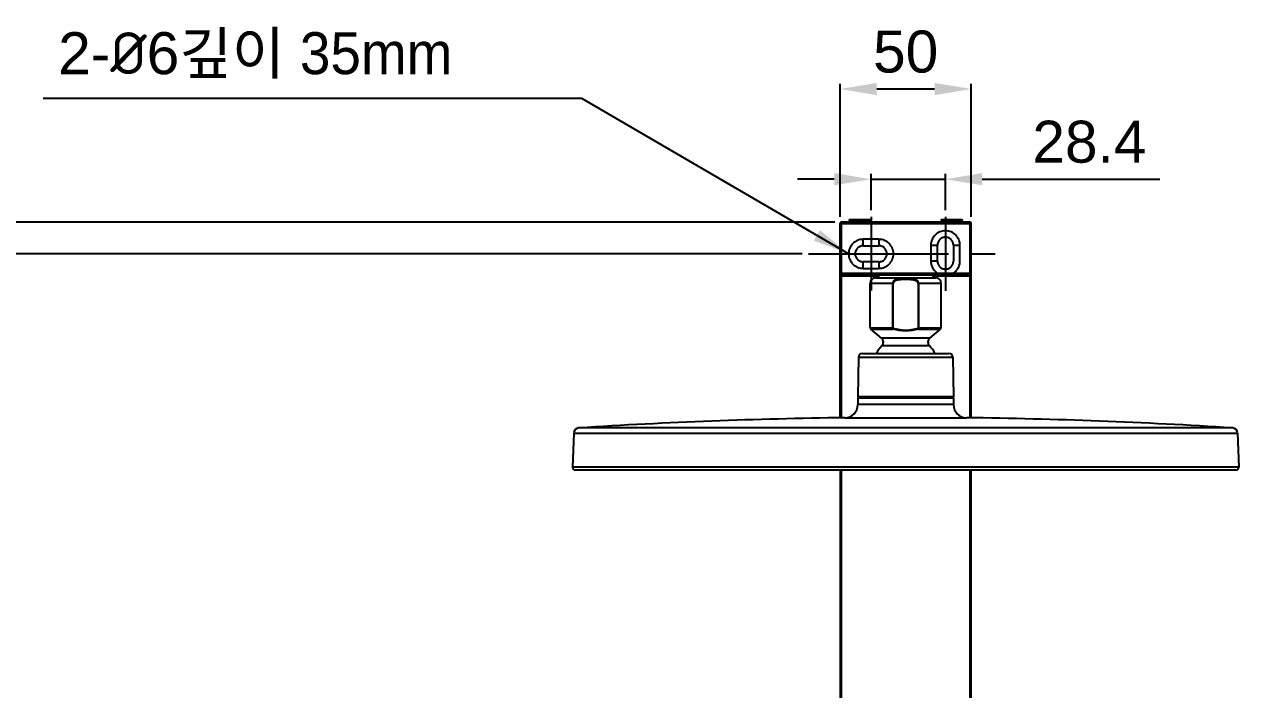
# Model space of a CAD drawing. Header units: millimetres. Extents: x 13495 to 14291, y -4366 to -3315.
# Drawn here: x 13777.1 to 13892.9, y -3766.3 to -3702.9 of the extents above; entities that cross this region are included whole.
import ezdxf

# ---------------------------------------------------------------- set-up
doc = ezdxf.new("R2010")
doc.units = ezdxf.units.MM
doc.header["$LTSCALE"] = 0.1
doc.linetypes.add('CENTER2', pattern=[28.575, 19.05, -3.175, 3.175, -3.175])
doc.linetypes.add('HIDDENX2', pattern=[19.05, 12.7, -6.35])
doc.layers.get('0').update_dxf_attribs({"lineweight": 15})
doc.layers.add('1', color=7, linetype='Continuous')
doc.layers.add('HIDDEN', color=8, linetype='HIDDENX2')
doc.layers.add('DIM', color=3, linetype='Continuous', lineweight=9)
doc.styles.add('ARIAL', font='arial.ttf')
doc.styles.get("Standard").update_dxf_attribs({"font": 'arial.ttf'})
doc.dimstyles.new('사본 ISO-25', dxfattribs={"dimtxt": 4, "dimasz": 3.5, "dimexe": 0.5, "dimexo": 0.625, "dimgap": 1.5, "dimtad": 1, "dimtih": 1, "dimtoh": 1, "dimdec": 1, "dimlfac": 4, "dimdsep": 46, "dimtxsty": 'ARIAL', "dimcen": 0, "dimclrd": 3, "dimclre": 3, "dimclrt": 3, "dimadec": 1, "dimazin": 0, "dimtfac": 1, "dimtdec": 1, "dimtmove": 0, "dimatfit": 3, "dimfxl": 1.25, "dimtfill": 1, "dimarcsym": 0})

# ---------------------------------------------------------------- blocks, each defined once
blk = doc.blocks.new('*D92')
at = {"color": 3, "lineweight": -2, "transparency": 16777216}
for p, q in [((13854.33, -3717.62), (13850.83, -3717.62)), ((13857.83, -3720.57), (13857.83, -3717.12)), ((13857.83, -3717.62), (13864.92, -3717.62)), ((13864.92, -3720.57), (13864.92, -3717.12)), ((13868.42, -3717.62), (13885.36, -3717.62))]:
    blk.add_line(p, q, dxfattribs=at)
at = {"color": 3, "transparency": 16777216}
for points in [[(13854.33, -3717.03), (13854.33, -3718.2), (13857.83, -3717.62)], [(13868.42, -3717.03), (13868.42, -3718.2), (13864.92, -3717.62)]]:
    blk.add_solid(points, dxfattribs=at)
at = {"layer": 'Defpoints', "color": 0, "transparency": 16777216}
for p in [(13864.92, -3717.62), (13857.83, -3721.2), (13864.92, -3721.2)]:
    blk.add_point(p, dxfattribs=at)
at = {"color": 3, "transparency": 16777216, "insert": (13878.64, -3714.07), "char_height": 4, "attachment_point": 5, "style": 'ARIAL', "bg_fill": 3, "box_fill_scale": 1.1, "bg_fill_color": 256, "bg_fill_true_color": 13158600, "bg_fill_transparency": 0}
blk.add_mtext('28.4', dxfattribs=at)
blk = doc.blocks.new('*D93')
at = {"color": 3, "lineweight": -2, "transparency": 16777216}
for p, q in [((13854.88, -3721.21), (13854.88, -3708.52)), ((13858.38, -3709.02), (13863.88, -3709.02)), ((13867.38, -3721.21), (13867.38, -3708.52))]:
    blk.add_line(p, q, dxfattribs=at)
at = {"color": 3, "transparency": 16777216}
for points in [[(13858.38, -3708.44), (13858.38, -3709.61), (13854.88, -3709.02)], [(13863.88, -3708.44), (13863.88, -3709.61), (13867.38, -3709.02)]]:
    blk.add_solid(points, dxfattribs=at)
at = {"layer": 'Defpoints', "color": 0, "transparency": 16777216}
for p in [(13867.38, -3709.02), (13854.88, -3721.84), (13867.38, -3721.84)]:
    blk.add_point(p, dxfattribs=at)
at = {"color": 3, "transparency": 16777216, "insert": (13861.13, -3705.48), "char_height": 4, "attachment_point": 5, "style": 'ARIAL', "bg_fill": 3, "box_fill_scale": 1.1, "bg_fill_color": 256, "bg_fill_true_color": 13158600, "bg_fill_transparency": 0}
blk.add_mtext('50', dxfattribs=at)
blk = doc.blocks.new('*D94')
at = {"color": 3, "lineweight": -2, "transparency": 16777216}
for p, q in [((13851.26, -3724.73), (13759, -3724.73)), ((13759.5, -3728.23), (13759.5, -3853.8)), ((13759.5, -3986.46), (13759.5, -3860.89)), ((13781.8, -3989.96), (13759, -3989.96))]:
    blk.add_line(p, q, dxfattribs=at)
at = {"color": 3, "transparency": 16777216}
for points in [[(13758.91, -3728.23), (13760.08, -3728.23), (13759.5, -3724.73)], [(13758.91, -3986.46), (13760.08, -3986.46), (13759.5, -3989.96)]]:
    blk.add_solid(points, dxfattribs=at)
at = {"layer": 'Defpoints', "color": 0, "transparency": 16777216}
for p in [(13851.88, -3724.73), (13759.5, -3989.96), (13782.43, -3989.96)]:
    blk.add_point(p, dxfattribs=at)
at = {"color": 3, "transparency": 16777216, "insert": (13759.5, -3857.35), "char_height": 4, "attachment_point": 5, "style": 'ARIAL', "bg_fill": 3, "box_fill_scale": 1.1, "bg_fill_color": 256, "bg_fill_true_color": 13158600, "bg_fill_transparency": 0}
blk.add_mtext('1061', dxfattribs=at)
blk = doc.blocks.new('*D96')
at = {"color": 3, "lineweight": -2, "transparency": 16777216}
for p, q in [((13854.38, -3721.71), (13720.54, -3721.71)), ((13721.04, -3725.21), (13721.04, -3858.7)), ((13721.04, -3999.2), (13721.04, -3865.72)), ((13781.72, -4002.7), (13720.54, -4002.7))]:
    blk.add_line(p, q, dxfattribs=at)
at = {"color": 3, "transparency": 16777216}
for points in [[(13720.46, -3725.21), (13721.62, -3725.21), (13721.04, -3721.71)], [(13720.46, -3999.2), (13721.62, -3999.2), (13721.04, -4002.7)]]:
    blk.add_solid(points, dxfattribs=at)
at = {"layer": 'Defpoints', "color": 0, "transparency": 16777216}
for p in [(13721.04, -3721.71), (13855.01, -3721.71), (13782.35, -4002.7)]:
    blk.add_point(p, dxfattribs=at)
at = {"color": 3, "transparency": 16777216, "insert": (13721.04, -3862.21), "char_height": 4, "attachment_point": 5, "style": 'ARIAL', "bg_fill": 3, "box_fill_scale": 1.1, "bg_fill_color": 256, "bg_fill_true_color": 13158600, "bg_fill_transparency": 0}
blk.add_mtext('1124', dxfattribs=at)

msp = doc.modelspace()

# ---------------------------------------------------------------- linework, layer by layer
at = {"layer": '1', "color": 7, "linetype": 'Continuous'}
for p, q in [((13854.88, -3740.36), (13854.88, -3721.839)), ((13854.88, -3721.839), (13867.38, -3721.839)), ((13855.005, -3726.714), (13855.005, -3721.714)), ((13867.255, -3721.714), (13855.005, -3721.714)), ((13855.755, -3721.464), (13855.755, -3721.514)), ((13855.755, -3721.464), (13857.755, -3721.464)), ((13855.755, -3721.514), (13855.858, -3721.706)), ((13857.755, -3721.514), (13855.755, -3721.514)), ((13857.755, -3721.514), (13857.652, -3721.706)), ((13857.755, -3721.464), (13857.755, -3721.514)), ((13864.505, -3721.464), (13864.505, -3721.514)), ((13864.505, -3721.464), (13866.505, -3721.464)), ((13864.505, -3721.514), (13864.608, -3721.706)), ((13866.505, -3721.514), (13864.505, -3721.514)), ((13866.505, -3721.514), (13866.402, -3721.706)), ((13866.505, -3721.464), (13866.505, -3721.514)), ((13867.255, -3721.714), (13867.255, -3740.357)), ((13867.38, -3740.36), (13867.38, -3721.839)), ((13867.38, -3726.589), (13854.88, -3726.589)), ((13854.88, -3726.839), (13858.555, -3726.839)), ((13855.005, -3726.714), (13867.255, -3726.714)), ((13855.005, -3740.357), (13855.005, -3726.731)), ((13858.555, -3726.714), (13858.555, -3727.014)), ((13863.705, -3726.714), (13863.705, -3727.014)), ((13863.705, -3726.839), (13867.38, -3726.839)), ((13857.755, -3731.798), (13857.755, -3727.514)), ((13857.755, -3727.514), (13859.942, -3727.514)), ((13858.255, -3727.014), (13864.005, -3727.014)), ((13859.896, -3731.798), (13859.896, -3727.514)), ((13859.942, -3731.798), (13859.942, -3727.514)), ((13862.318, -3727.514), (13862.318, -3731.798)), ((13862.318, -3727.514), (13864.505, -3727.514)), ((13862.364, -3727.514), (13862.364, -3731.798)), ((13864.505, -3731.798), (13864.505, -3727.514)), ((13859.942, -3731.798), (13857.755, -3731.798)), ((13858.826, -3732.756), (13857.8, -3731.894)), ((13857.8, -3731.894), (13859.912, -3731.894)), ((13859.912, -3731.894), (13859.942, -3731.798)), ((13862.318, -3731.798), (13862.348, -3731.894)), ((13864.505, -3731.798), (13862.318, -3731.798)), ((13862.348, -3731.894), (13864.46, -3731.894)), ((13863.434, -3732.756), (13864.46, -3731.894)), ((13863.434, -3732.756), (13858.826, -3732.756)), ((13863.393, -3733.484), (13858.867, -3733.484)), ((13856.633, -3734.582), (13856.568, -3738.339)), ((13856.633, -3734.582), (13865.627, -3734.582)), ((13857.008, -3734.214), (13865.252, -3734.214)), ((13865.627, -3734.582), (13865.693, -3738.339)), ((13865.693, -3738.339), (13856.568, -3738.339)), ((13856.568, -3738.464), (13856.568, -3739.098)), ((13856.568, -3738.464), (13865.693, -3738.464)), ((13865.693, -3738.464), (13865.693, -3739.098)), ((13865.693, -3739.098), (13856.568, -3739.098)), ((13855.333, -3740.348), (13866.928, -3740.348)), ((13829.503, -3741.801), (13829.389, -3745.069)), ((13829.503, -3741.801), (13892.757, -3741.801)), ((13892.289, -3741.319), (13829.971, -3741.319)), ((13892.757, -3741.801), (13892.871, -3745.069)), ((13892.871, -3745.069), (13829.389, -3745.069)), ((13892.621, -3745.327), (13829.639, -3745.327)), ((13854.88, -3745.327), (13854.88, -3989.325)), ((13855.005, -3989.325), (13855.005, -3745.327)), ((13867.255, -3745.327), (13867.255, -3785.012)), ((13867.38, -3784.851), (13867.38, -3745.327))]:
    msp.add_line(p, q, dxfattribs=at)
for centre, radius, start, end in [((13855.005, -3721.839), 0.125, 90, 180), ((13867.255, -3721.839), 0.125, 0, 90), ((13855.005, -3726.589), 0.125, 180, 270), ((13855.005, -3726.839), 0.125, 90, 180), ((13867.255, -3726.589), 0.125, 270, 0), ((13867.255, -3726.839), 0.125, 0, 90), ((13858.255, -3727.514), 0.5, 89.99975, 180), ((13864.005, -3727.514), 0.5, 0, 90.00025), ((13857.88, -3731.798), 0.125, 180, 230.00007), ((13864.38, -3731.798), 0.125, 309.99993, 0), ((13861.13, -3735.639), 3.125, 136.39718, 152.77682), ((13858.505, -3733.139), 0.5, 316.39718, 49.99969), ((13863.755, -3733.139), 0.5, 130.00031, 223.60282), ((13861.13, -3735.639), 3.125, 27.27283, 43.60282), ((13857.008, -3734.589), 0.375, 90, 179), ((13865.252, -3734.589), 0.375, 1, 90), ((13856.693, -3738.464), 0.125, 112.5, 180), ((13865.568, -3738.464), 0.125, 0, 67.5), ((13855.318, -3739.098), 1.25, 270.68743, 0), ((13866.943, -3739.098), 1.25, 180, 269.31257), ((13861.13, -4223.536), 483.222, 90.68743, 93.69714), ((13861.13, -4223.536), 483.222, 86.30286, 89.31257), ((13830.003, -3741.818), 0.5, 93.69714, 178), ((13892.257, -3741.818), 0.5, 2, 86.30286), ((13829.639, -3745.077), 0.25, 178, 270), ((13892.621, -3745.077), 0.25, 270, 2)]:
    msp.add_arc(centre, radius, start, end, dxfattribs=at)
for points, knots in [([(13860.263, -3727.16), (13860.137, -3727.201), (13859.956, -3727.291), (13859.897, -3727.469), (13859.896, -3727.514)], [0, 0, 0, 0, 0.7470593, 1, 1, 1, 1]), ([(13862.318, -3727.514), (13862.318, -3727.415), (13862.098, -3727.264), (13861.694, -3727.187), (13861.13, -3727.159), (13860.566, -3727.187), (13860.163, -3727.264), (13859.942, -3727.415), (13859.942, -3727.514)], [0, 0, 0, 0, 0.1150722, 0.2418873, 0.5000002, 0.7581126, 0.8849275, 1, 1, 1, 1]), ([(13861.997, -3727.16), (13861.721, -3727.069), (13861.13, -3727.042), (13860.54, -3727.069), (13860.263, -3727.16)], [0, 0, 0, 0, 0.4999972, 1, 1, 1, 1]), ([(13862.364, -3727.514), (13862.363, -3727.469), (13862.304, -3727.291), (13862.123, -3727.201), (13861.997, -3727.16)], [0, 0, 0, 0, 0.2529049, 1, 1, 1, 1]), ([(13862.348, -3731.894), (13861.954, -3732.012), (13861.13, -3732.154), (13860.306, -3732.012), (13859.912, -3731.894)], [0, 0, 0, 0, 0.5000017, 1, 1, 1, 1]), ([(13859.942, -3731.798), (13860.325, -3731.918), (13861.13, -3732.055), (13861.936, -3731.92), (13862.318, -3731.798)], [0, 0, 0, 0, 0.5000081, 1, 1, 1, 1])]:
    msp.add_open_spline(points, degree=3, knots=knots, dxfattribs=at)
for points in [[(13859.912, -3731.894), (13859.901, -3731.868), (13859.894, -3731.836), (13859.901, -3731.808)], [(13862.364, -3731.798), (13862.364, -3731.825), (13862.373, -3731.87), (13862.347, -3731.877)]]:
    msp.add_open_spline(points, degree=3, dxfattribs=at)
at = {"layer": 'HIDDEN', "color": 1, "linetype": 'CENTER2', "ltscale": 7}
for p, q in [((13857.83, -3721.199), (13857.83, -3728.223)), ((13864.918, -3721.214), (13864.918, -3728.238)), ((13857.08, -3723.964), (13857.08, -3723.339)), ((13858.58, -3723.339), (13857.08, -3723.339)), ((13858.58, -3723.339), (13858.58, -3723.964)), ((13857.08, -3723.964), (13858.58, -3723.964)), ((13863.53, -3723.914), (13863.53, -3725.414)), ((13863.53, -3723.914), (13864.155, -3723.914)), ((13864.155, -3725.414), (13864.155, -3723.914)), ((13865.68, -3723.914), (13865.68, -3725.414)), ((13865.68, -3723.914), (13866.305, -3723.914)), ((13866.305, -3725.414), (13866.305, -3723.914)), ((13851.88, -3724.726), (13870.38, -3724.726)), ((13857.08, -3726.114), (13857.08, -3725.489)), ((13858.58, -3725.489), (13857.08, -3725.489)), ((13858.58, -3725.489), (13858.58, -3726.114)), ((13864.155, -3725.414), (13863.53, -3725.414)), ((13857.08, -3726.114), (13858.58, -3726.114))]:
    msp.add_line(p, q, dxfattribs=at)
for centre, radius, start, end in [((13857.08, -3724.726), 1.387, 90, 270), ((13858.58, -3724.726), 1.387, 270, 90), ((13864.918, -3723.914), 1.387, 0, 180), ((13864.918, -3723.914), 0.763, 0, 180), ((13857.08, -3724.726), 0.763, 90, 270), ((13858.58, -3724.726), 0.763, 270, 90), ((13864.918, -3725.414), 1.387, 180, 0), ((13864.918, -3725.414), 0.763, 180, 0)]:
    msp.add_arc(centre, radius, start, end, dxfattribs=at)

# ---------------------------------------------------------------- texts
at = {"layer": 'DIM', "insert": (13780.362, -3703.608), "char_height": 4, "attachment_point": 1}
msp.add_mtext_dynamic_manual_height_columns('2-{\\fISOCPEUR|b0|i0|c0|p34;%%C}6{\\fGulim|b0|i0|c129|p50;깊이 35mm}', width=59.48527, gutter_width=12.5, heights=[0], dxfattribs=at)

# ---------------------------------------------------------------- next in the draw order: dimensions: what is measured, and where the dimension line sits
dim = msp.add_linear_dim(base=(13864.918, -3717.616), p1=(13857.83, -3721.199), p2=(13864.918, -3721.199), dimstyle='사본 ISO-25')
dim.commit()
dim.dimension.update_dxf_attribs({"geometry": '*D92', "text_midpoint": (13878.639, -3714.073)})
dim = msp.add_linear_dim(base=(13759.497, -3989.964), p1=(13851.88, -3724.726), p2=(13782.429, -3989.964), angle=90, text='1061', dimstyle='사본 ISO-25')
dim.commit()
dim.dimension.update_dxf_attribs({"geometry": '*D94', "text_midpoint": (13759.497, -3857.345)})

# ---------------------------------------------------------------- next in the draw order: dimensions: what is measured, and where the dimension line sits
dim = msp.add_linear_dim(base=(13867.38, -3709.022), p1=(13854.88, -3721.839), p2=(13867.38, -3721.839), dimstyle='사본 ISO-25')
dim.commit()
dim.dimension.update_dxf_attribs({"geometry": '*D93', "text_midpoint": (13861.13, -3705.48)})

# ---------------------------------------------------------------- next in the draw order: dimensions: what is measured, and where the dimension line sits
dim = msp.add_linear_dim(base=(13721.038, -3721.714), p1=(13782.348, -4002.703), p2=(13855.005, -3721.714), angle=90, dimstyle='사본 ISO-25')
dim.commit()
dim.dimension.update_dxf_attribs({"geometry": '*D96', "text_midpoint": (13721.038, -3862.208)})

# ---------------------------------------------------------------- next in the draw order: leaders
at = {"layer": 'DIM'}
msp.add_leader([(13855.693, -3724.726), (13830.282, -3709.921), (13778.928, -3709.921)], dimstyle='사본 ISO-25', override={"dimtad": 0}, dxfattribs=at)

doc.saveas('drawing.dxf')
